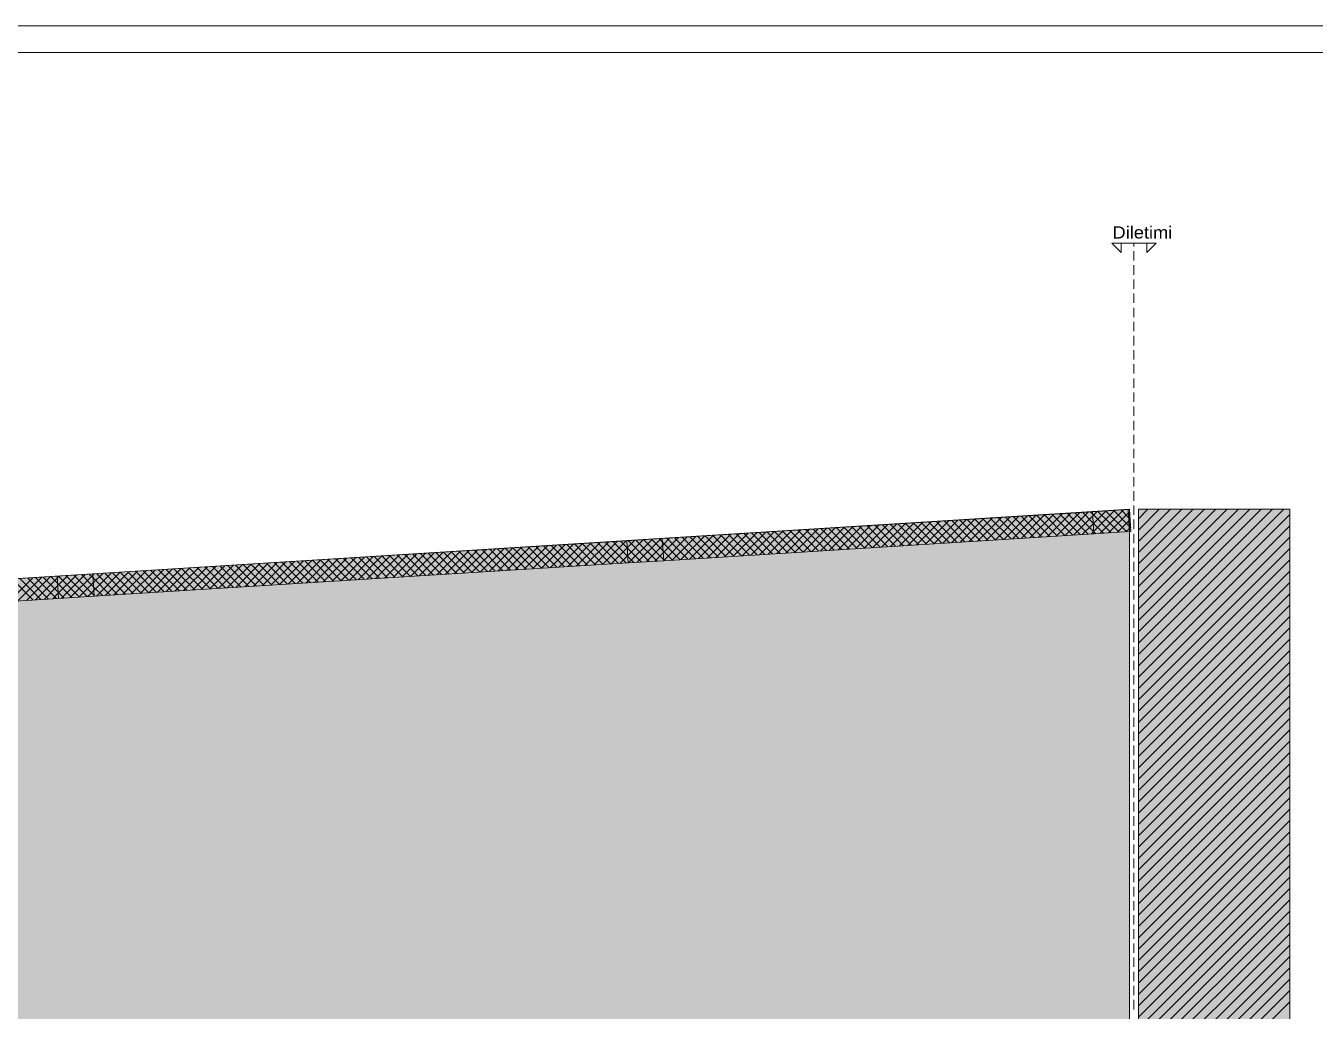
# Model space of a CAD drawing. Header units: metres. Extents: x 312 to 313.4, y 204 to 204.42.
# Drawn here: x 313.1007 to 313.2532, y 204.3048 to 204.4214 of the extents above; entities that cross this region are included whole.
import ezdxf

# ---------------------------------------------------------------- set-up
doc = ezdxf.new("R2010")
doc.units = ezdxf.units.M
for name, color, linetype, true_color in [('PDF_2D Drafting - General', 7, 'Continuous', 0x999999), ('PDF_A - Fill Zone', 7, 'Continuous', 0xcccccc), ('PDF_A - Fleta', 7, 'Continuous', 0x6a6a6a), ('PDF_A - Muret', 7, 'Continuous', 0xaaaaaa), ('PDF_A - Shtyllat bodrum', 7, 'Continuous', 0x999999)]:
    doc.layers.add(name, color=color, linetype=linetype, true_color=true_color)
doc.layers.add('PDF_Drawing & Figure', color=5, linetype='Continuous')
doc.styles.add('PDF Arial', font='arial.ttf')

# ---------------------------------------------------------------- blocks, each defined once
blk = doc.blocks.new('bodrumi')
at = {"layer": 'PDF_2D Drafting - General', "true_color": 0xffffff, "transparency": 33554559}
blk.add_hatch(color=7, dxfattribs=at).paths.add_polyline_path([(0.00316, 0.24951), (0.00316, -0.0437), (-0.31895, -0.0437), (-0.31895, 0.21459), (-0.3188, 0.21675), (-0.31836, 0.21887), (-0.31763, 0.2209), (-0.31663, 0.22282), (-0.31538, 0.22459), (-0.3139, 0.22616), (-0.31221, 0.22752), (-0.31036, 0.22864), (-0.30837, 0.22949), (-0.30629, 0.23007), (-0.30414, 0.23035)])
at = {"layer": 'PDF_A - Fill Zone', "true_color": 0xffffff, "transparency": 33554559}
blk.add_hatch(color=7, dxfattribs=at).paths.add_polyline_path([(0.00421, 0.24687), (0.00421, 0.24951), (0.02211, 0.24951), (0.02211, -0.0437), (0.00421, -0.0437)])
at = {"layer": 'PDF_2D Drafting - General', "color": 8, "lineweight": 9, "true_color": 0x7f7f7f}
for points in [[(0.00316, 0.24951), (-0.30414, 0.23035)], [(0.00316, -0.0437), (0.00316, 0.24951)]]:
    blk.add_lwpolyline(points, dxfattribs=at)
at = {"layer": 'PDF_A - Fill Zone', "lineweight": 5}
for points in [[(0.00421, 0.23233), (0.02139, 0.24951)], [(0.00421, 0.23367), (0.02005, 0.24951)], [(0.00421, 0.23501), (0.01871, 0.24951)], [(0.00421, 0.23635), (0.01737, 0.24951)], [(0.00421, 0.23769), (0.01603, 0.24951)], [(0.00421, 0.23903), (0.01469, 0.24951)], [(0.00421, 0.24037), (0.01335, 0.24951)], [(0.00421, 0.24171), (0.01201, 0.24951)], [(0.00421, 0.24305), (0.01067, 0.24951)], [(0.00421, 0.24439), (0.00933, 0.24951)], [(0.00421, 0.24572), (0.00799, 0.24951)], [(0.00421, 0.24706), (0.00665, 0.24951)], [(0.00421, 0.2484), (0.00531, 0.24951)], [(0.00421, 0.24687), (0.00421, 0.24951)], [(0.00421, 0.24951), (0.02211, 0.24951)], [(0.00421, 0.23099), (0.02211, 0.24888)], [(0.02211, 0.24951), (0.02211, -0.0437)], [(0.00421, 0.22965), (0.02211, 0.24754)], [(0.00421, -0.0437), (0.00421, 0.24687)], [(0.00421, 0.22831), (0.02211, 0.2462)], [(0.00421, 0.22697), (0.02211, 0.24486)], [(0.00421, 0.22563), (0.02211, 0.24352)], [(0.00421, 0.22429), (0.02211, 0.24218)], [(0.00421, 0.22295), (0.02211, 0.24084)], [(0.00421, 0.22161), (0.02211, 0.2395)], [(0.00421, 0.22027), (0.02211, 0.23816)], [(0.00421, 0.21893), (0.02211, 0.23682)], [(0.00421, 0.21759), (0.02211, 0.23548)], [(0.00421, 0.21625), (0.02211, 0.23414)], [(0.00421, 0.21491), (0.02211, 0.2328)], [(0.00421, 0.21357), (0.02211, 0.23146)], [(0.00421, 0.21223), (0.02211, 0.23013)], [(0.00421, 0.21089), (0.02211, 0.22879)], [(0.00421, 0.20955), (0.02211, 0.22745)], [(0.00421, 0.20821), (0.02211, 0.22611)], [(0.00421, 0.20687), (0.02211, 0.22477)], [(0.00421, 0.20553), (0.02211, 0.22343)], [(0.00421, 0.20419), (0.02211, 0.22209)], [(0.00421, 0.20285), (0.02211, 0.22075)], [(0.00421, 0.20151), (0.02211, 0.21941)], [(0.00421, 0.20017), (0.02211, 0.21807)], [(0.00421, 0.19883), (0.02211, 0.21673)], [(0.00421, 0.19749), (0.02211, 0.21539)], [(0.00421, 0.19615), (0.02211, 0.21405)], [(0.00421, 0.19481), (0.02211, 0.21271)], [(0.00421, 0.19347), (0.02211, 0.21137)], [(0.00421, 0.19213), (0.02211, 0.21003)], [(0.00421, 0.19079), (0.02211, 0.20869)], [(0.00421, 0.18945), (0.02211, 0.20735)], [(0.00421, 0.18811), (0.02211, 0.20601)], [(0.00421, 0.18677), (0.02211, 0.20467)], [(0.00421, 0.18543), (0.02211, 0.20333)], [(0.00421, 0.1841), (0.02211, 0.20199)], [(0.00421, 0.18276), (0.02211, 0.20065)], [(0.00421, 0.18142), (0.02211, 0.19931)], [(0.00421, 0.18008), (0.02211, 0.19797)], [(0.00421, 0.17874), (0.02211, 0.19663)], [(0.00421, 0.1774), (0.02211, 0.19529)], [(0.00421, 0.17606), (0.02211, 0.19395)], [(0.00421, 0.17472), (0.02211, 0.19261)], [(0.00421, 0.17338), (0.02211, 0.19127)]]:
    blk.add_lwpolyline(points, dxfattribs=at)
at = {"layer": 'PDF_A - Fleta', "color": 253, "lineweight": 5, "true_color": 0x999999}
for points in [[(-0.41369, 0.3067), (0.17388, 0.3067)], [(-0.3979, 0.30355), (0.17068, 0.30355)]]:
    blk.add_lwpolyline(points, dxfattribs=at)
at = {"layer": 'PDF_A - Muret', "color": 8, "lineweight": 18, "true_color": 0x7f7f7f}
for points in [[(-0.00121, 0.24923), (-0.05211, 0.24606)], [(0.00316, 0.24951), (0.00299, 0.2495)], [(0.00332, 0.24688), (0.00316, 0.24951)], [(-0.05632, 0.2458), (-0.11948, 0.24186)], [(-0.05195, 0.24343), (-0.00105, 0.24661)], [(0.00316, 0.24687), (0.00332, 0.24688)], [(-0.11932, 0.23923), (-0.05615, 0.24317)], [(-0.12369, 0.2416), (-0.18905, 0.23752)], [(-0.18888, 0.2349), (-0.12352, 0.23897)]]:
    blk.add_lwpolyline(points, dxfattribs=at)
at = {"layer": 'PDF_A - Muret', "lineweight": 9}
for points in [[(-0.01379, 0.24581), (-0.01098, 0.24862)], [(-0.01276, 0.24588), (-0.00995, 0.24869)], [(-0.01173, 0.24594), (-0.00891, 0.24875)], [(-0.01069, 0.24601), (-0.00788, 0.24882)], [(-0.00811, 0.24617), (-0.0106, 0.24865)], [(-0.0072, 0.24622), (-0.00968, 0.24871)], [(-0.00966, 0.24607), (-0.00685, 0.24888)], [(-0.00629, 0.24628), (-0.00877, 0.24876)], [(-0.00863, 0.24613), (-0.00582, 0.24895)], [(-0.00538, 0.24634), (-0.00786, 0.24882)], [(-0.0076, 0.2462), (-0.00479, 0.24901)], [(-0.00447, 0.24639), (-0.00695, 0.24888)], [(-0.00657, 0.24626), (-0.00375, 0.24908)], [(-0.00356, 0.24645), (-0.00604, 0.24893)], [(-0.00553, 0.24633), (-0.00272, 0.24914)], [(-0.00265, 0.24651), (-0.00513, 0.24899)], [(-0.0045, 0.24639), (-0.00169, 0.2492)], [(-0.00174, 0.24656), (-0.00422, 0.24905)], [(-0.00347, 0.24646), (-0.00118, 0.24875)], [(-0.00106, 0.24685), (-0.00331, 0.2491)], [(-0.00113, 0.24789), (-0.0024, 0.24916)], [(-0.00119, 0.24892), (-0.00149, 0.24922)], [(0.00302, 0.24908), (0.00317, 0.24923)], [(0.00316, 0.2494), (0.00307, 0.2495)], [(-0.03752, 0.24433), (-0.03471, 0.24715)], [(-0.03649, 0.2444), (-0.03368, 0.24721)], [(-0.03546, 0.24446), (-0.03265, 0.24727)], [(-0.03271, 0.24463), (-0.03519, 0.24712)], [(-0.03443, 0.24453), (-0.03162, 0.24734)], [(-0.0318, 0.24469), (-0.03428, 0.24717)], [(-0.0334, 0.24459), (-0.03058, 0.2474)], [(-0.03088, 0.24475), (-0.03337, 0.24723)], [(-0.02997, 0.2448), (-0.03246, 0.24729)], [(-0.03236, 0.24465), (-0.02955, 0.24747)], [(-0.02906, 0.24486), (-0.03154, 0.24734)], [(-0.03133, 0.24472), (-0.02852, 0.24753)], [(-0.02815, 0.24492), (-0.03063, 0.2474)], [(-0.0303, 0.24478), (-0.02749, 0.2476)], [(-0.02724, 0.24497), (-0.02972, 0.24746)], [(-0.02927, 0.24485), (-0.02646, 0.24766)], [(-0.02633, 0.24503), (-0.02881, 0.24751)], [(-0.02824, 0.24491), (-0.02542, 0.24772)], [(-0.02542, 0.24509), (-0.0279, 0.24757)], [(-0.0272, 0.24498), (-0.02439, 0.24779)], [(-0.02451, 0.24514), (-0.02699, 0.24763)], [(-0.02617, 0.24504), (-0.02336, 0.24785)], [(-0.0236, 0.2452), (-0.02608, 0.24768)], [(-0.02269, 0.24526), (-0.02517, 0.24774)], [(-0.02514, 0.24511), (-0.02233, 0.24792)], [(-0.02178, 0.24531), (-0.02426, 0.2478)], [(-0.02411, 0.24517), (-0.0213, 0.24798)], [(-0.02087, 0.24537), (-0.02335, 0.24785)], [(-0.02308, 0.24523), (-0.02026, 0.24805)], [(-0.01995, 0.24543), (-0.02244, 0.24791)], [(-0.02205, 0.2453), (-0.01923, 0.24811)], [(-0.01904, 0.24549), (-0.02153, 0.24797)], [(-0.02101, 0.24536), (-0.0182, 0.24817)], [(-0.01813, 0.24554), (-0.02061, 0.24802)], [(-0.01998, 0.24543), (-0.01717, 0.24824)], [(-0.01722, 0.2456), (-0.0197, 0.24808)], [(-0.01895, 0.24549), (-0.01614, 0.2483)], [(-0.01631, 0.24566), (-0.01879, 0.24814)], [(-0.01792, 0.24556), (-0.01511, 0.24837)], [(-0.0154, 0.24571), (-0.01788, 0.24819)], [(-0.01449, 0.24577), (-0.01697, 0.24825)], [(-0.01689, 0.24562), (-0.01407, 0.24843)], [(-0.01358, 0.24583), (-0.01606, 0.24831)], [(-0.01585, 0.24568), (-0.01304, 0.2485)], [(-0.01267, 0.24588), (-0.01515, 0.24836)], [(-0.01482, 0.24575), (-0.01201, 0.24856)], [(-0.01176, 0.24594), (-0.01424, 0.24842)], [(-0.01085, 0.246), (-0.01333, 0.24848)], [(-0.00994, 0.24605), (-0.01242, 0.24854)], [(-0.00902, 0.24611), (-0.01151, 0.24859)], [(-0.00244, 0.24652), (-0.00112, 0.24784)], [(0.00323, 0.24837), (0.00305, 0.24855)], [(0.00308, 0.24816), (0.00323, 0.24832)], [(0.00329, 0.24734), (0.00312, 0.24752)], [(0.00313, 0.24725), (0.00329, 0.24741)], [(-0.06229, 0.24279), (-0.05948, 0.2456)], [(-0.06126, 0.24285), (-0.05845, 0.24567)], [(-0.06023, 0.24292), (-0.05742, 0.24573)], [(-0.0573, 0.2431), (-0.05978, 0.24558)], [(-0.0592, 0.24298), (-0.05638, 0.24579)], [(-0.05639, 0.24316), (-0.05887, 0.24564)], [(-0.0562, 0.24394), (-0.05796, 0.2457)], [(-0.05627, 0.24497), (-0.05705, 0.24575)], [(-0.05001, 0.24355), (-0.05209, 0.24563)], [(-0.05207, 0.24527), (-0.05122, 0.24612)], [(-0.05201, 0.24436), (-0.05019, 0.24618)], [(-0.05195, 0.24345), (-0.04916, 0.24624)], [(-0.0491, 0.24361), (-0.05158, 0.24609)], [(-0.05094, 0.2435), (-0.04813, 0.24631)], [(-0.04819, 0.24367), (-0.05067, 0.24615)], [(-0.04991, 0.24356), (-0.0471, 0.24637)], [(-0.04728, 0.24372), (-0.04976, 0.24621)], [(-0.04888, 0.24363), (-0.04606, 0.24644)], [(-0.04637, 0.24378), (-0.04885, 0.24626)], [(-0.04546, 0.24384), (-0.04794, 0.24632)], [(-0.04784, 0.24369), (-0.04503, 0.2465)], [(-0.04455, 0.2439), (-0.04703, 0.24638)], [(-0.04681, 0.24375), (-0.044, 0.24657)], [(-0.04364, 0.24395), (-0.04612, 0.24643)], [(-0.04578, 0.24382), (-0.04297, 0.24663)], [(-0.04273, 0.24401), (-0.04521, 0.24649)], [(-0.04475, 0.24388), (-0.04194, 0.24669)], [(-0.04181, 0.24407), (-0.0443, 0.24655)], [(-0.04372, 0.24395), (-0.0409, 0.24676)], [(-0.0409, 0.24412), (-0.04339, 0.2466)], [(-0.04268, 0.24401), (-0.03987, 0.24682)], [(-0.03999, 0.24418), (-0.04248, 0.24666)], [(-0.04165, 0.24408), (-0.03884, 0.24689)], [(-0.03908, 0.24424), (-0.04156, 0.24672)], [(-0.03817, 0.24429), (-0.04065, 0.24677)], [(-0.04062, 0.24414), (-0.03781, 0.24695)], [(-0.03726, 0.24435), (-0.03974, 0.24683)], [(-0.03959, 0.2442), (-0.03678, 0.24702)], [(-0.03635, 0.24441), (-0.03883, 0.24689)], [(-0.03856, 0.24427), (-0.03574, 0.24708)], [(-0.03544, 0.24446), (-0.03792, 0.24695)], [(-0.03453, 0.24452), (-0.03701, 0.247)], [(-0.03362, 0.24458), (-0.0361, 0.24706)], [(-0.0014, 0.24658), (-0.00107, 0.24693)], [(-0.08706, 0.24125), (-0.08425, 0.24406)], [(-0.08603, 0.24131), (-0.08321, 0.24412)], [(-0.08499, 0.24137), (-0.08218, 0.24419)], [(-0.08189, 0.24157), (-0.08437, 0.24405)], [(-0.08396, 0.24144), (-0.08115, 0.24425)], [(-0.08098, 0.24162), (-0.08346, 0.24411)], [(-0.08293, 0.2415), (-0.08012, 0.24431)], [(-0.08007, 0.24168), (-0.08255, 0.24416)], [(-0.0819, 0.24157), (-0.07909, 0.24438)], [(-0.07916, 0.24174), (-0.08164, 0.24422)], [(-0.08087, 0.24163), (-0.07805, 0.24444)], [(-0.07825, 0.24179), (-0.08073, 0.24428)], [(-0.07983, 0.2417), (-0.07702, 0.24451)], [(-0.07734, 0.24185), (-0.07982, 0.24433)], [(-0.07643, 0.24191), (-0.07891, 0.24439)], [(-0.0788, 0.24176), (-0.07599, 0.24457)], [(-0.07552, 0.24196), (-0.078, 0.24445)], [(-0.07777, 0.24182), (-0.07496, 0.24464)], [(-0.0746, 0.24202), (-0.07709, 0.2445)], [(-0.07674, 0.24189), (-0.07393, 0.2447)], [(-0.07369, 0.24208), (-0.07618, 0.24456)], [(-0.07571, 0.24195), (-0.07289, 0.24476)], [(-0.07278, 0.24214), (-0.07527, 0.24462)], [(-0.07467, 0.24202), (-0.07186, 0.24483)], [(-0.07187, 0.24219), (-0.07435, 0.24467)], [(-0.07364, 0.24208), (-0.07083, 0.24489)], [(-0.07096, 0.24225), (-0.07344, 0.24473)], [(-0.07261, 0.24215), (-0.0698, 0.24496)], [(-0.07005, 0.24231), (-0.07253, 0.24479)], [(-0.06914, 0.24236), (-0.07162, 0.24484)], [(-0.07158, 0.24221), (-0.06877, 0.24502)], [(-0.06823, 0.24242), (-0.07071, 0.2449)], [(-0.07055, 0.24227), (-0.06773, 0.24509)], [(-0.06732, 0.24248), (-0.0698, 0.24496)], [(-0.06952, 0.24234), (-0.0667, 0.24515)], [(-0.06641, 0.24253), (-0.06889, 0.24501)], [(-0.06848, 0.2424), (-0.06567, 0.24522)], [(-0.0655, 0.24259), (-0.06798, 0.24507)], [(-0.06745, 0.24247), (-0.06464, 0.24528)], [(-0.06459, 0.24265), (-0.06707, 0.24513)], [(-0.06642, 0.24253), (-0.06361, 0.24534)], [(-0.06367, 0.2427), (-0.06616, 0.24518)], [(-0.06539, 0.2426), (-0.06258, 0.24541)], [(-0.06276, 0.24276), (-0.06525, 0.24524)], [(-0.06436, 0.24266), (-0.06154, 0.24547)], [(-0.06185, 0.24282), (-0.06434, 0.2453)], [(-0.06094, 0.24287), (-0.06342, 0.24536)], [(-0.06332, 0.24272), (-0.06051, 0.24554)], [(-0.06003, 0.24293), (-0.06251, 0.24541)], [(-0.05912, 0.24299), (-0.0616, 0.24547)], [(-0.05821, 0.24304), (-0.06069, 0.24553)], [(-0.05816, 0.24305), (-0.05626, 0.24495)], [(-0.05713, 0.24311), (-0.05621, 0.24404)], [(-0.05092, 0.2435), (-0.05202, 0.2446)], [(-0.11183, 0.2397), (-0.10901, 0.24251)], [(-0.11079, 0.23977), (-0.10798, 0.24258)], [(-0.10976, 0.23983), (-0.10695, 0.24264)], [(-0.10648, 0.24003), (-0.10897, 0.24252)], [(-0.10873, 0.23989), (-0.10592, 0.24271)], [(-0.10557, 0.24009), (-0.10806, 0.24257)], [(-0.1077, 0.23996), (-0.10489, 0.24277)], [(-0.10466, 0.24015), (-0.10714, 0.24263)], [(-0.10667, 0.24002), (-0.10385, 0.24283)], [(-0.10375, 0.2402), (-0.10623, 0.24269)], [(-0.10563, 0.24009), (-0.10282, 0.2429)], [(-0.10284, 0.24026), (-0.10532, 0.24274)], [(-0.1046, 0.24015), (-0.10179, 0.24296)], [(-0.10193, 0.24032), (-0.10441, 0.2428)], [(-0.10357, 0.24022), (-0.10076, 0.24303)], [(-0.10102, 0.24037), (-0.1035, 0.24286)], [(-0.10011, 0.24043), (-0.10259, 0.24291)], [(-0.10254, 0.24028), (-0.09973, 0.24309)], [(-0.0992, 0.24049), (-0.10168, 0.24297)], [(-0.10151, 0.24034), (-0.09869, 0.24316)], [(-0.09829, 0.24055), (-0.10077, 0.24303)], [(-0.10047, 0.24041), (-0.09766, 0.24322)], [(-0.09738, 0.2406), (-0.09986, 0.24308)], [(-0.09944, 0.24047), (-0.09663, 0.24329)], [(-0.09646, 0.24066), (-0.09895, 0.24314)], [(-0.09841, 0.24054), (-0.0956, 0.24335)], [(-0.09555, 0.24072), (-0.09804, 0.2432)], [(-0.09738, 0.2406), (-0.09457, 0.24341)], [(-0.09464, 0.24077), (-0.09713, 0.24325)], [(-0.09635, 0.24067), (-0.09353, 0.24348)], [(-0.09373, 0.24083), (-0.09621, 0.24331)], [(-0.09531, 0.24073), (-0.0925, 0.24354)], [(-0.09282, 0.24089), (-0.0953, 0.24337)], [(-0.09191, 0.24094), (-0.09439, 0.24342)], [(-0.09428, 0.24079), (-0.09147, 0.24361)], [(-0.091, 0.241), (-0.09348, 0.24348)], [(-0.09325, 0.24086), (-0.09044, 0.24367)], [(-0.09009, 0.24106), (-0.09257, 0.24354)], [(-0.09222, 0.24092), (-0.08941, 0.24374)], [(-0.08918, 0.24111), (-0.09166, 0.24359)], [(-0.09119, 0.24099), (-0.08837, 0.2438)], [(-0.08827, 0.24117), (-0.09075, 0.24365)], [(-0.09015, 0.24105), (-0.08734, 0.24386)], [(-0.08736, 0.24123), (-0.08984, 0.24371)], [(-0.08912, 0.24112), (-0.08631, 0.24393)], [(-0.08645, 0.24128), (-0.08893, 0.24377)], [(-0.08809, 0.24118), (-0.08528, 0.24399)], [(-0.08553, 0.24134), (-0.08802, 0.24382)], [(-0.08462, 0.2414), (-0.08711, 0.24388)], [(-0.08371, 0.24145), (-0.0862, 0.24394)], [(-0.0828, 0.24151), (-0.08528, 0.24399)], [(-0.05183, 0.24344), (-0.05196, 0.24357)], [(-0.12937, 0.23861), (-0.12656, 0.24142)], [(-0.12652, 0.23878), (-0.129, 0.24127)], [(-0.12834, 0.23867), (-0.12552, 0.24148)], [(-0.12561, 0.23884), (-0.12809, 0.24132)], [(-0.1273, 0.23874), (-0.12449, 0.24155)], [(-0.1247, 0.2389), (-0.12718, 0.24138)], [(-0.12379, 0.23896), (-0.12627, 0.24144)], [(-0.12627, 0.2388), (-0.12367, 0.2414)], [(-0.12357, 0.2397), (-0.12536, 0.24149)], [(-0.12363, 0.24073), (-0.12445, 0.24155)], [(-0.11947, 0.24173), (-0.11933, 0.24187)], [(-0.11741, 0.23935), (-0.11945, 0.24139)], [(-0.11942, 0.24082), (-0.1183, 0.24193)], [(-0.11936, 0.23991), (-0.11727, 0.242)], [(-0.11905, 0.23925), (-0.11624, 0.24206)], [(-0.1165, 0.23941), (-0.11899, 0.24189)], [(-0.11559, 0.23947), (-0.11807, 0.24195)], [(-0.11802, 0.23932), (-0.1152, 0.24213)], [(-0.11468, 0.23952), (-0.11716, 0.242)], [(-0.11698, 0.23938), (-0.11417, 0.24219)], [(-0.11377, 0.23958), (-0.11625, 0.24206)], [(-0.11595, 0.23944), (-0.11314, 0.24226)], [(-0.11286, 0.23964), (-0.11534, 0.24212)], [(-0.11492, 0.23951), (-0.11211, 0.24232)], [(-0.11195, 0.23969), (-0.11443, 0.24218)], [(-0.11389, 0.23957), (-0.11108, 0.24238)], [(-0.11104, 0.23975), (-0.11352, 0.24223)], [(-0.11286, 0.23964), (-0.11005, 0.24245)], [(-0.11013, 0.23981), (-0.11261, 0.24229)], [(-0.10922, 0.23986), (-0.1117, 0.24235)], [(-0.10831, 0.23992), (-0.11079, 0.2424)], [(-0.10739, 0.23998), (-0.10988, 0.24246)], [(-0.12524, 0.23886), (-0.12362, 0.24049)], [(-0.12421, 0.23893), (-0.12356, 0.23958)], [(-0.11832, 0.2393), (-0.11939, 0.24036)], [(-0.11924, 0.23924), (-0.11932, 0.23933)]]:
    blk.add_lwpolyline(points, dxfattribs=at)
at = {"layer": 'PDF_A - Muret', "color": 254, "true_color": 0xcccccc, "transparency": 33554559}
for points in [[(-0.00121, 0.24923), (-0.00105, 0.24661), (-0.05211, 0.24606), (-0.05195, 0.24343)], [(0.00316, 0.24951), (0.00332, 0.24688), (0.00299, 0.2495), (0.00316, 0.24687)], [(-0.11948, 0.24186), (-0.05632, 0.2458), (-0.11932, 0.23923), (-0.05615, 0.24317)], [(-0.12369, 0.2416), (-0.12352, 0.23897), (-0.18905, 0.23752), (-0.18888, 0.2349)]]:
    blk.add_solid(points, dxfattribs=at)
at = {"layer": 'PDF_A - Shtyllat bodrum', "color": 8, "lineweight": 18, "true_color": 0x7f7f7f}
for points in [[(0.00299, 0.2495), (-0.00121, 0.24923)], [(-0.00121, 0.24923), (-0.00105, 0.24661)], [(0.00316, 0.24687), (0.00299, 0.2495)], [(-0.05211, 0.24606), (-0.05632, 0.2458)], [(-0.05632, 0.2458), (-0.05615, 0.24317)], [(-0.05195, 0.24343), (-0.05211, 0.24606)], [(-0.00105, 0.24661), (0.00316, 0.24687)], [(-0.05615, 0.24317), (-0.05195, 0.24343)], [(-0.11948, 0.24186), (-0.12369, 0.2416)], [(-0.12369, 0.2416), (-0.12352, 0.23897)], [(-0.11932, 0.23923), (-0.11948, 0.24186)], [(-0.12352, 0.23897), (-0.11932, 0.23923)]]:
    blk.add_lwpolyline(points, dxfattribs=at)
at = {"layer": 'PDF_A - Shtyllat bodrum', "lineweight": 5}
for points in [[(0.00099, 0.24673), (-0.00119, 0.24892)], [(-0.00118, 0.24875), (-0.00066, 0.24927)], [(-0.00112, 0.24784), (0.00037, 0.24933)], [(-0.00107, 0.24693), (0.00141, 0.2494)], [(0.00191, 0.24679), (-0.00058, 0.24927)], [(-0.00037, 0.24665), (0.00244, 0.24946)], [(0.00282, 0.24685), (0.00033, 0.24933)], [(0.00066, 0.24671), (0.00302, 0.24908)], [(0.00312, 0.24752), (0.00125, 0.24939)], [(0.00305, 0.24855), (0.00216, 0.24944)], [(0.00008, 0.24668), (-0.00113, 0.24789)], [(0.00169, 0.24678), (0.00308, 0.24816)], [(0.00272, 0.24684), (0.00313, 0.24725)], [(-0.05626, 0.24495), (-0.05535, 0.24586)], [(-0.05621, 0.24404), (-0.05432, 0.24592)], [(-0.05366, 0.24333), (-0.05614, 0.24581)], [(-0.0561, 0.24318), (-0.05329, 0.24599)], [(-0.05274, 0.24338), (-0.05523, 0.24587)], [(-0.05507, 0.24324), (-0.05226, 0.24605)], [(-0.05196, 0.24357), (-0.05432, 0.24592)], [(-0.05202, 0.2446), (-0.05341, 0.24598)], [(-0.05209, 0.24563), (-0.05249, 0.24604)], [(-0.00083, 0.24662), (-0.00106, 0.24685)], [(-0.05457, 0.24327), (-0.05627, 0.24497)], [(-0.05404, 0.2433), (-0.05207, 0.24527)], [(-0.053, 0.24337), (-0.05201, 0.24436)], [(-0.05548, 0.24321), (-0.0562, 0.24394)], [(-0.05197, 0.24343), (-0.05195, 0.24345)], [(-0.12367, 0.2414), (-0.12346, 0.24161)], [(-0.12362, 0.24049), (-0.12243, 0.24168)], [(-0.12356, 0.23958), (-0.1214, 0.24174)], [(-0.12106, 0.23913), (-0.12354, 0.24161)], [(-0.12318, 0.23899), (-0.12036, 0.24181)], [(-0.12015, 0.23918), (-0.12263, 0.24166)], [(-0.12214, 0.23906), (-0.11947, 0.24173)], [(-0.11932, 0.23933), (-0.12172, 0.24172)], [(-0.11939, 0.24036), (-0.12081, 0.24178)], [(-0.11945, 0.24139), (-0.1199, 0.24183)], [(-0.12197, 0.23907), (-0.12363, 0.24073)], [(-0.12288, 0.23901), (-0.12357, 0.2397)], [(-0.12111, 0.23912), (-0.11942, 0.24082)], [(-0.12008, 0.23919), (-0.11936, 0.23991)]]:
    blk.add_lwpolyline(points, dxfattribs=at)
at = {"layer": 'PDF_A - Shtyllat bodrum', "color": 253, "true_color": 0xaaaaaa, "transparency": 33554559}
for points in [[(-0.00105, 0.24661), (-0.00121, 0.24923), (0.00316, 0.24687), (0.00299, 0.2495)], [(-0.05615, 0.24317), (-0.05632, 0.2458), (-0.05195, 0.24343), (-0.05211, 0.24606)], [(-0.12352, 0.23897), (-0.12369, 0.2416), (-0.11932, 0.23923), (-0.11948, 0.24186)]]:
    blk.add_solid(points, dxfattribs=at)
at = {"layer": 'PDF_Drawing & Figure', "lineweight": 18}
for points in [[(0.00368, 0.28099), (0.00105, 0.28099)], [(0.00105, 0.28099), (0.00217, 0.27988)], [(0.00217, 0.27988), (0.00217, 0.28099)], [(0.00368, 0.2806), (0.00368, 0.28099)], [(0.00368, 0.28099), (0.00631, 0.28099)], [(0.00631, 0.28099), (0.0052, 0.27988)], [(0.0052, 0.27988), (0.0052, 0.28099)], [(0.00368, 0.27893), (0.00368, 0.28004)], [(0.00368, 0.27726), (0.00368, 0.27837)], [(0.00368, 0.27559), (0.00368, 0.2767)], [(0.00368, 0.27392), (0.00368, 0.27503)], [(0.00368, 0.27225), (0.00368, 0.27336)], [(0.00368, 0.27058), (0.00368, 0.27169)], [(0.00368, 0.2689), (0.00368, 0.27002)], [(0.00368, 0.26723), (0.00368, 0.26835)], [(0.00368, 0.26556), (0.00368, 0.26668)], [(0.00368, 0.26389), (0.00368, 0.265)], [(0.00368, 0.26222), (0.00368, 0.26333)], [(0.00368, 0.26055), (0.00368, 0.26166)], [(0.00368, 0.25888), (0.00368, 0.25999)], [(0.00368, 0.25721), (0.00368, 0.25832)], [(0.00368, 0.25554), (0.00368, 0.25665)], [(0.00368, 0.25386), (0.00368, 0.25498)], [(0.00368, 0.25219), (0.00368, 0.25331)], [(0.00368, 0.25052), (0.00368, 0.25164)], [(0.00368, 0.24885), (0.00368, 0.24997)], [(0.00368, 0.24718), (0.00368, 0.24829)], [(0.00368, 0.24551), (0.00368, 0.24662)], [(0.00368, 0.24384), (0.00368, 0.24495)], [(0.00368, 0.24217), (0.00368, 0.24328)], [(0.00368, 0.2405), (0.00368, 0.24161)], [(0.00368, 0.23883), (0.00368, 0.23994)], [(0.00368, 0.23715), (0.00368, 0.23827)], [(0.00368, 0.23548), (0.00368, 0.2366)], [(0.00368, 0.23381), (0.00368, 0.23493)], [(0.00368, 0.23214), (0.00368, 0.23325)], [(0.00368, 0.23047), (0.00368, 0.23158)], [(0.00368, 0.2288), (0.00368, 0.22991)], [(0.00368, 0.22713), (0.00368, 0.22824)], [(0.00368, 0.22546), (0.00368, 0.22657)], [(0.00368, 0.22379), (0.00368, 0.2249)], [(0.00368, 0.22211), (0.00368, 0.22323)], [(0.00368, 0.22044), (0.00368, 0.22156)], [(0.00368, 0.21877), (0.00368, 0.21989)], [(0.00368, 0.2171), (0.00368, 0.21822)], [(0.00368, 0.21543), (0.00368, 0.21654)], [(0.00368, 0.21376), (0.00368, 0.21487)], [(0.00368, 0.21209), (0.00368, 0.2132)], [(0.00368, 0.21042), (0.00368, 0.21153)], [(0.00368, 0.20875), (0.00368, 0.20986)], [(0.00368, 0.20708), (0.00368, 0.20819)], [(0.00368, 0.2054), (0.00368, 0.20652)], [(0.00368, 0.20373), (0.00368, 0.20485)], [(0.00368, 0.20206), (0.00368, 0.20318)], [(0.00368, 0.20039), (0.00368, 0.20151)], [(0.00368, 0.19872), (0.00368, 0.19983)], [(0.00368, 0.19705), (0.00368, 0.19816)], [(0.00368, 0.19538), (0.00368, 0.19649)], [(0.00368, 0.19371), (0.00368, 0.19482)], [(0.00368, 0.19204), (0.00368, 0.19315)], [(0.00368, 0.19036), (0.00368, 0.19148)]]:
    blk.add_lwpolyline(points, dxfattribs=at)
at = {"layer": 'PDF_A - Fleta', "color": 5, "insert": (0.00114, 0.28152), "char_height": 0.0014361, "attachment_point": 7, "style": 'PDF Arial'}
blk.add_mtext('\\W1.075216;Diletimi', dxfattribs=at)

msp = doc.modelspace()

# ---------------------------------------------------------------- block references
msp.add_blockref('bodrumi', (313.2281, 204.11467))

doc.saveas('drawing.dxf')
